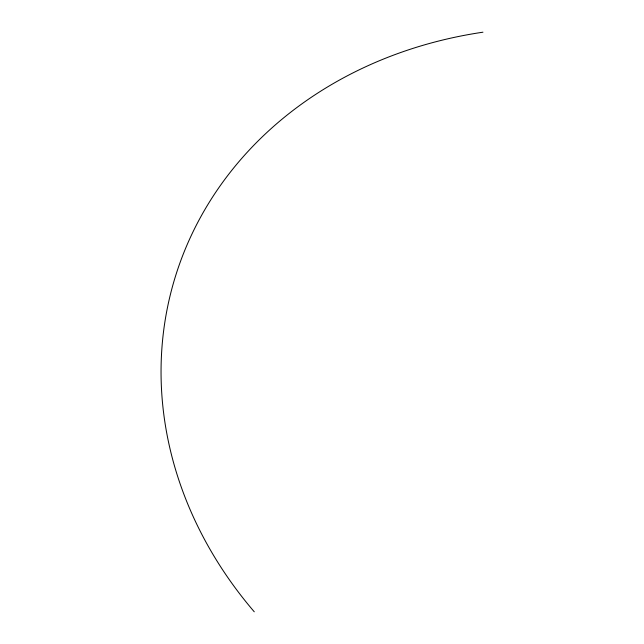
<?xml version="1.0" encoding="UTF-8"?>
<svg xmlns="http://www.w3.org/2000/svg" width="644" height="644" viewBox="0 0 644 644"><rect width="100%" height="100%" fill="white"/><g stroke="black" fill="none" stroke-linecap="round" stroke-linejoin="round"><path stroke-width="0.97" d="M254.267 611.8A427.632 369.213 16.3 0 1 482.952 32.2"/></g></svg>
